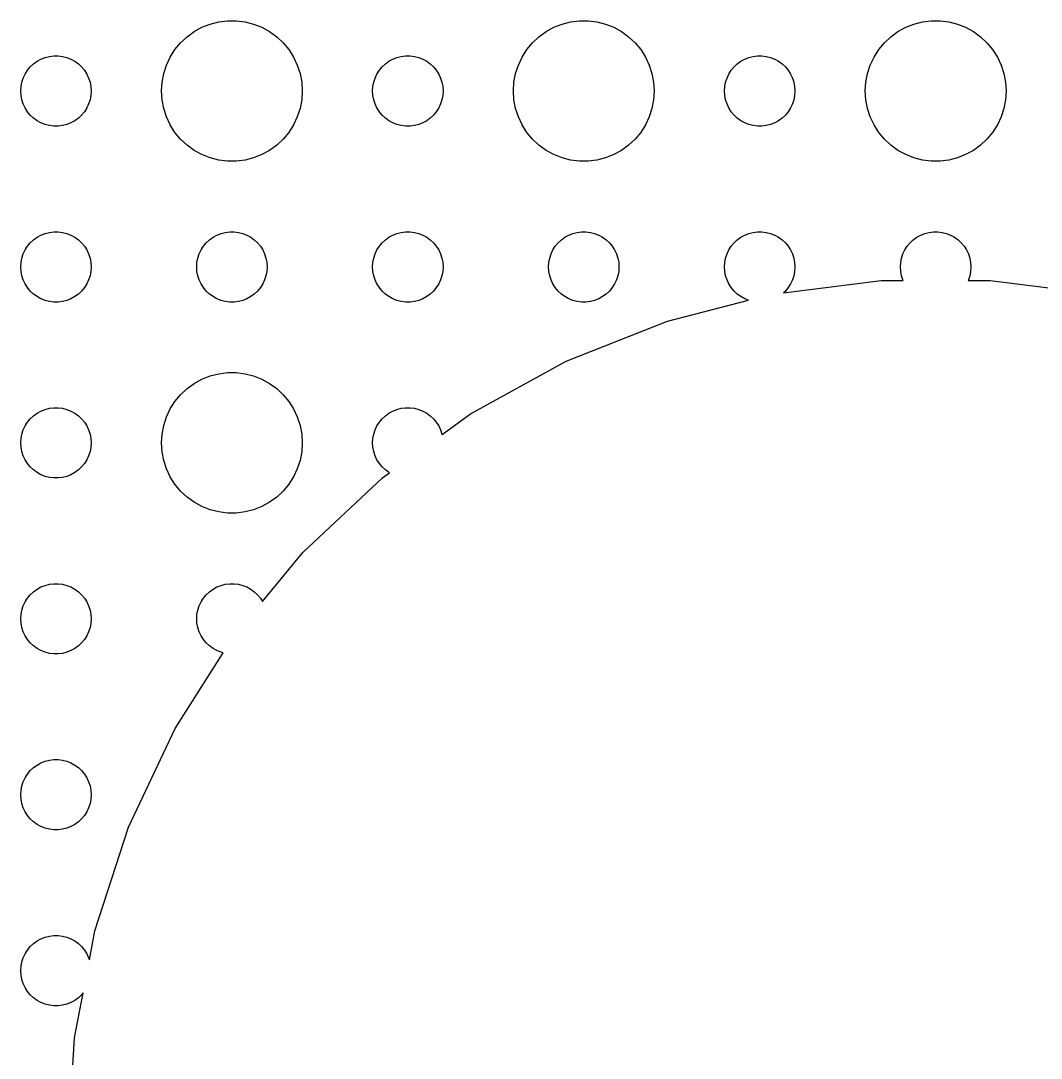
# Model space of a CAD drawing. Header units: metres. Extents: x -142 to 142, y -142 to 142.
# Drawn here: x -39 to 4.5, y 3.77 to 47.99 of the extents above; entities that cross this region are included whole.
import ezdxf

# ---------------------------------------------------------------- set-up
doc = ezdxf.new("R2010")
doc.units = ezdxf.units.M

msp = doc.modelspace()

# ---------------------------------------------------------------- linework, layer by layer
for p, q in [((-31.2773, 47.7145), (-30.927, 47.8532)), ((-30.927, 47.8532), (-30.5621, 47.9469)), ((-30.5621, 47.9469), (-30.1884, 47.9941)), ((-30.1884, 47.9941), (-29.8116, 47.9941)), ((-29.8116, 47.9941), (-29.4379, 47.9469)), ((-29.4379, 47.9469), (-29.0729, 47.8532)), ((-29.0729, 47.8532), (-28.7227, 47.7145)), ((-16.2773, 47.7145), (-15.927, 47.8532)), ((-15.927, 47.8532), (-15.5621, 47.9469)), ((-15.5621, 47.9469), (-15.1884, 47.9941)), ((-15.1884, 47.9941), (-14.8116, 47.9941)), ((-14.8116, 47.9941), (-14.4379, 47.9469)), ((-14.4379, 47.9469), (-14.0729, 47.8532)), ((-14.0729, 47.8532), (-13.7227, 47.7145)), ((-1.27733, 47.7145), (-0.92705, 47.8532)), ((-0.92705, 47.8532), (-0.56213, 47.9469)), ((-0.56213, 47.9469), (-0.18837, 47.9941)), ((-0.18837, 47.9941), (0.18837, 47.9941)), ((0.18837, 47.9941), (0.56213, 47.9469)), ((0.56213, 47.9469), (0.92705, 47.8532)), ((0.92705, 47.8532), (1.27733, 47.7145)), ((-31.9123, 47.3115), (-31.6075, 47.533)), ((-31.6075, 47.533), (-31.2773, 47.7145)), ((-28.7227, 47.7145), (-28.3925, 47.533)), ((-28.3925, 47.533), (-28.0877, 47.3115)), ((-16.9123, 47.3115), (-16.6075, 47.533)), ((-16.6075, 47.533), (-16.2773, 47.7145)), ((-13.7227, 47.7145), (-13.3925, 47.533)), ((-13.3925, 47.533), (-13.0877, 47.3115)), ((-1.91226, 47.3115), (-1.60747, 47.533)), ((-1.60747, 47.533), (-1.27733, 47.7145)), ((1.27733, 47.7145), (1.60747, 47.533)), ((1.60747, 47.533), (1.91226, 47.3115)), ((-32.427, 46.7634), (-32.1869, 47.0536)), ((-32.1869, 47.0536), (-31.9123, 47.3115)), ((-28.0877, 47.3115), (-27.8131, 47.0536)), ((-27.8131, 47.0536), (-27.5729, 46.7634)), ((-17.427, 46.7634), (-17.1869, 47.0536)), ((-17.1869, 47.0536), (-16.9123, 47.3115)), ((-13.0877, 47.3115), (-12.8131, 47.0536)), ((-12.8131, 47.0536), (-12.5729, 46.7634)), ((-2.42705, 46.7634), (-2.1869, 47.0536)), ((-2.1869, 47.0536), (-1.91226, 47.3115)), ((1.91226, 47.3115), (2.1869, 47.0536)), ((2.1869, 47.0536), (2.42705, 46.7634)), ((-37.9635, 46.4266), (-37.7811, 46.4734)), ((-37.7811, 46.4734), (-37.5942, 46.497)), ((-37.5942, 46.497), (-37.4058, 46.497)), ((-37.4058, 46.497), (-37.2189, 46.4734)), ((-37.2189, 46.4734), (-37.0365, 46.4266)), ((-32.7893, 46.1044), (-32.6289, 46.4453)), ((-32.6289, 46.4453), (-32.427, 46.7634)), ((-27.5729, 46.7634), (-27.3711, 46.4453)), ((-27.3711, 46.4453), (-27.2107, 46.1044)), ((-22.9635, 46.4266), (-22.7811, 46.4734)), ((-22.7811, 46.4734), (-22.5942, 46.497)), ((-22.5942, 46.497), (-22.4058, 46.497)), ((-22.4058, 46.497), (-22.2189, 46.4734)), ((-22.2189, 46.4734), (-22.0365, 46.4266)), ((-17.7893, 46.1044), (-17.6289, 46.4453)), ((-17.6289, 46.4453), (-17.427, 46.7634)), ((-12.5729, 46.7634), (-12.3711, 46.4453)), ((-12.3711, 46.4453), (-12.2107, 46.1044)), ((-7.96352, 46.4266), (-7.78107, 46.4734)), ((-7.78107, 46.4734), (-7.59418, 46.497)), ((-7.59418, 46.497), (-7.40581, 46.497)), ((-7.40581, 46.497), (-7.21892, 46.4734)), ((-7.21892, 46.4734), (-7.03647, 46.4266)), ((-2.78932, 46.1044), (-2.62891, 46.4453)), ((-2.62891, 46.4453), (-2.42705, 46.7634)), ((2.42705, 46.7634), (2.62891, 46.4453)), ((2.62891, 46.4453), (2.78932, 46.1044)), ((-38.7135, 45.8817), (-38.5934, 46.0268)), ((-38.5934, 46.0268), (-38.4561, 46.1558)), ((-38.4561, 46.1558), (-38.3037, 46.2665)), ((-38.3037, 46.2665), (-38.1387, 46.3572)), ((-38.1387, 46.3572), (-37.9635, 46.4266)), ((-37.0365, 46.4266), (-36.8613, 46.3572)), ((-36.8613, 46.3572), (-36.6963, 46.2665)), ((-36.6963, 46.2665), (-36.5439, 46.1558)), ((-36.5439, 46.1558), (-36.4065, 46.0268)), ((-36.4065, 46.0268), (-36.2865, 45.8817)), ((-32.9057, 45.7461), (-32.7893, 46.1044)), ((-27.2107, 46.1044), (-27.0942, 45.7461)), ((-23.7135, 45.8817), (-23.5934, 46.0268)), ((-23.5934, 46.0268), (-23.4561, 46.1558)), ((-23.4561, 46.1558), (-23.3037, 46.2665)), ((-23.3037, 46.2665), (-23.1387, 46.3572)), ((-23.1387, 46.3572), (-22.9635, 46.4266)), ((-22.0365, 46.4266), (-21.8613, 46.3572)), ((-21.8613, 46.3572), (-21.6963, 46.2665)), ((-21.6963, 46.2665), (-21.5439, 46.1558)), ((-21.5439, 46.1558), (-21.4065, 46.0268)), ((-21.4065, 46.0268), (-21.2865, 45.8817)), ((-17.9057, 45.7461), (-17.7893, 46.1044)), ((-12.2107, 46.1044), (-12.0942, 45.7461)), ((-8.71352, 45.8817), (-8.59344, 46.0268)), ((-8.59344, 46.0268), (-8.45613, 46.1558)), ((-8.45613, 46.1558), (-8.30373, 46.2665)), ((-8.30373, 46.2665), (-8.13866, 46.3572)), ((-8.13866, 46.3572), (-7.96352, 46.4266)), ((-7.03647, 46.4266), (-6.86133, 46.3572)), ((-6.86133, 46.3572), (-6.69626, 46.2665)), ((-6.69626, 46.2665), (-6.54385, 46.1558)), ((-6.54385, 46.1558), (-6.40654, 46.0268)), ((-6.40654, 46.0268), (-6.28647, 45.8817)), ((-2.90575, 45.7461), (-2.78932, 46.1044)), ((2.78932, 46.1044), (2.90575, 45.7461)), ((-38.8947, 45.5522), (-38.8145, 45.7226)), ((-38.8145, 45.7226), (-38.7135, 45.8817)), ((-36.2865, 45.8817), (-36.1855, 45.7226)), ((-36.1855, 45.7226), (-36.1053, 45.5522)), ((-32.9763, 45.376), (-32.9057, 45.7461)), ((-27.0942, 45.7461), (-27.0237, 45.376)), ((-23.8947, 45.5522), (-23.8145, 45.7226)), ((-23.8145, 45.7226), (-23.7135, 45.8817)), ((-21.2865, 45.8817), (-21.1855, 45.7226)), ((-21.1855, 45.7226), (-21.1053, 45.5522)), ((-17.9763, 45.376), (-17.9057, 45.7461)), ((-12.0942, 45.7461), (-12.0237, 45.376)), ((-8.89465, 45.5522), (-8.81445, 45.7226)), ((-8.81445, 45.7226), (-8.71352, 45.8817)), ((-6.28647, 45.8817), (-6.18553, 45.7226)), ((-6.18553, 45.7226), (-6.10533, 45.5522)), ((-2.97633, 45.376), (-2.90575, 45.7461)), ((2.90575, 45.7461), (2.97633, 45.376)), ((-39, 45), (-38.9882, 45.188)), ((-38.9882, 45.188), (-38.9529, 45.373)), ((-38.9529, 45.373), (-38.8947, 45.5522)), ((-36.1053, 45.5522), (-36.0471, 45.373)), ((-36.0471, 45.373), (-36.0118, 45.188)), ((-36.0118, 45.188), (-36, 45)), ((-33, 45), (-32.9763, 45.376)), ((-27.0237, 45.376), (-27, 45)), ((-24, 45), (-23.9882, 45.188)), ((-23.9882, 45.188), (-23.9529, 45.373)), ((-23.9529, 45.373), (-23.8947, 45.5522)), ((-21.1053, 45.5522), (-21.0471, 45.373)), ((-21.0471, 45.373), (-21.0118, 45.188)), ((-21.0118, 45.188), (-21, 45)), ((-18, 45), (-17.9763, 45.376)), ((-12.0237, 45.376), (-12, 45)), ((-9, 45), (-8.98816, 45.188)), ((-8.98816, 45.188), (-8.95287, 45.373)), ((-8.95287, 45.373), (-8.89465, 45.5522)), ((-6.10533, 45.5522), (-6.04712, 45.373)), ((-6.04712, 45.373), (-6.01183, 45.188)), ((-6.01183, 45.188), (-6, 45)), ((-3, 45), (-2.97633, 45.376)), ((2.97633, 45.376), (3, 45)), ((-38.9882, 44.812), (-39, 45)), ((-38.9529, 44.627), (-38.9882, 44.812)), ((-36.0118, 44.812), (-36.0471, 44.627)), ((-36, 45), (-36.0118, 44.812)), ((-32.9763, 44.624), (-33, 45)), ((-27, 45), (-27.0237, 44.624)), ((-23.9882, 44.812), (-24, 45)), ((-23.9529, 44.627), (-23.9882, 44.812)), ((-21.0118, 44.812), (-21.0471, 44.627)), ((-21, 45), (-21.0118, 44.812)), ((-17.9763, 44.624), (-18, 45)), ((-12, 45), (-12.0237, 44.624)), ((-8.98816, 44.812), (-9, 45)), ((-8.95287, 44.627), (-8.98816, 44.812)), ((-6.01183, 44.812), (-6.04712, 44.627)), ((-6, 45), (-6.01183, 44.812)), ((-2.97633, 44.624), (-3, 45)), ((3, 45), (2.97633, 44.624)), ((-38.8947, 44.4478), (-38.9529, 44.627)), ((-38.8145, 44.2774), (-38.8947, 44.4478)), ((-38.7135, 44.1183), (-38.8145, 44.2774)), ((-36.1855, 44.2774), (-36.2865, 44.1183)), ((-36.1053, 44.4478), (-36.1855, 44.2774)), ((-36.0471, 44.627), (-36.1053, 44.4478)), ((-32.9057, 44.2539), (-32.9763, 44.624)), ((-32.7893, 43.8956), (-32.9057, 44.2539)), ((-27.0942, 44.2539), (-27.2107, 43.8956)), ((-27.0237, 44.624), (-27.0942, 44.2539)), ((-23.8947, 44.4478), (-23.9529, 44.627)), ((-23.8145, 44.2774), (-23.8947, 44.4478)), ((-23.7135, 44.1183), (-23.8145, 44.2774)), ((-21.1855, 44.2774), (-21.2865, 44.1183)), ((-21.1053, 44.4478), (-21.1855, 44.2774)), ((-21.0471, 44.627), (-21.1053, 44.4478)), ((-17.9057, 44.2539), (-17.9763, 44.624)), ((-17.7893, 43.8956), (-17.9057, 44.2539)), ((-12.0942, 44.2539), (-12.2107, 43.8956)), ((-12.0237, 44.624), (-12.0942, 44.2539)), ((-8.89465, 44.4478), (-8.95287, 44.627)), ((-8.81445, 44.2774), (-8.89465, 44.4478)), ((-8.71352, 44.1183), (-8.81445, 44.2774)), ((-6.18553, 44.2774), (-6.28647, 44.1183)), ((-6.10533, 44.4478), (-6.18553, 44.2774)), ((-6.04712, 44.627), (-6.10533, 44.4478)), ((-2.90575, 44.2539), (-2.97633, 44.624)), ((-2.78932, 43.8956), (-2.90575, 44.2539)), ((2.90575, 44.2539), (2.78932, 43.8956)), ((2.97633, 44.624), (2.90575, 44.2539)), ((-38.5934, 43.9732), (-38.7135, 44.1183)), ((-38.4561, 43.8442), (-38.5934, 43.9732)), ((-38.3037, 43.7335), (-38.4561, 43.8442)), ((-36.5439, 43.8442), (-36.6963, 43.7335)), ((-36.4065, 43.9732), (-36.5439, 43.8442)), ((-36.2865, 44.1183), (-36.4065, 43.9732)), ((-32.6289, 43.5547), (-32.7893, 43.8956)), ((-27.2107, 43.8956), (-27.3711, 43.5547)), ((-23.5934, 43.9732), (-23.7135, 44.1183)), ((-23.4561, 43.8442), (-23.5934, 43.9732)), ((-23.3037, 43.7335), (-23.4561, 43.8442)), ((-21.5439, 43.8442), (-21.6963, 43.7335)), ((-21.4065, 43.9732), (-21.5439, 43.8442)), ((-21.2865, 44.1183), (-21.4065, 43.9732)), ((-17.6289, 43.5547), (-17.7893, 43.8956)), ((-12.2107, 43.8956), (-12.3711, 43.5547)), ((-8.59344, 43.9732), (-8.71352, 44.1183)), ((-8.45613, 43.8442), (-8.59344, 43.9732)), ((-8.30373, 43.7335), (-8.45613, 43.8442)), ((-6.54385, 43.8442), (-6.69626, 43.7335)), ((-6.40654, 43.9732), (-6.54385, 43.8442)), ((-6.28647, 44.1183), (-6.40654, 43.9732)), ((-2.62891, 43.5547), (-2.78932, 43.8956)), ((2.78932, 43.8956), (2.62891, 43.5547)), ((-38.1387, 43.6428), (-38.3037, 43.7335)), ((-37.9635, 43.5734), (-38.1387, 43.6428)), ((-37.7811, 43.5266), (-37.9635, 43.5734)), ((-37.5942, 43.503), (-37.7811, 43.5266)), ((-37.4058, 43.503), (-37.5942, 43.503)), ((-37.2189, 43.5266), (-37.4058, 43.503)), ((-37.0365, 43.5734), (-37.2189, 43.5266)), ((-36.8613, 43.6428), (-37.0365, 43.5734)), ((-36.6963, 43.7335), (-36.8613, 43.6428)), ((-32.427, 43.2366), (-32.6289, 43.5547)), ((-27.3711, 43.5547), (-27.5729, 43.2366)), ((-23.1387, 43.6428), (-23.3037, 43.7335)), ((-22.9635, 43.5734), (-23.1387, 43.6428)), ((-22.7811, 43.5266), (-22.9635, 43.5734)), ((-22.5942, 43.503), (-22.7811, 43.5266)), ((-22.4058, 43.503), (-22.5942, 43.503)), ((-22.2189, 43.5266), (-22.4058, 43.503)), ((-22.0365, 43.5734), (-22.2189, 43.5266)), ((-21.8613, 43.6428), (-22.0365, 43.5734)), ((-21.6963, 43.7335), (-21.8613, 43.6428)), ((-17.427, 43.2366), (-17.6289, 43.5547)), ((-12.3711, 43.5547), (-12.5729, 43.2366)), ((-8.13866, 43.6428), (-8.30373, 43.7335)), ((-7.96352, 43.5734), (-8.13866, 43.6428)), ((-7.78107, 43.5266), (-7.96352, 43.5734)), ((-7.59418, 43.503), (-7.78107, 43.5266)), ((-7.40581, 43.503), (-7.59418, 43.503)), ((-7.21892, 43.5266), (-7.40581, 43.503)), ((-7.03647, 43.5734), (-7.21892, 43.5266)), ((-6.86133, 43.6428), (-7.03647, 43.5734)), ((-6.69626, 43.7335), (-6.86133, 43.6428)), ((-2.42705, 43.2366), (-2.62891, 43.5547)), ((2.62891, 43.5547), (2.42705, 43.2366)), ((-32.1869, 42.9464), (-32.427, 43.2366)), ((-31.9123, 42.6885), (-32.1869, 42.9464)), ((-27.8131, 42.9464), (-28.0877, 42.6885)), ((-27.5729, 43.2366), (-27.8131, 42.9464)), ((-17.1869, 42.9464), (-17.427, 43.2366)), ((-16.9123, 42.6885), (-17.1869, 42.9464)), ((-12.8131, 42.9464), (-13.0877, 42.6885)), ((-12.5729, 43.2366), (-12.8131, 42.9464)), ((-2.1869, 42.9464), (-2.42705, 43.2366)), ((-1.91226, 42.6885), (-2.1869, 42.9464)), ((2.1869, 42.9464), (1.91226, 42.6885)), ((2.42705, 43.2366), (2.1869, 42.9464)), ((-31.6075, 42.467), (-31.9123, 42.6885)), ((-31.2773, 42.2855), (-31.6075, 42.467)), ((-28.3925, 42.467), (-28.7227, 42.2855)), ((-28.0877, 42.6885), (-28.3925, 42.467)), ((-16.6075, 42.467), (-16.9123, 42.6885)), ((-16.2773, 42.2855), (-16.6075, 42.467)), ((-13.3925, 42.467), (-13.7227, 42.2855)), ((-13.0877, 42.6885), (-13.3925, 42.467)), ((-1.60747, 42.467), (-1.91226, 42.6885)), ((-1.27733, 42.2855), (-1.60747, 42.467)), ((1.60747, 42.467), (1.27733, 42.2855)), ((1.91226, 42.6885), (1.60747, 42.467)), ((-30.927, 42.1468), (-31.2773, 42.2855)), ((-30.5621, 42.0531), (-30.927, 42.1468)), ((-30.1884, 42.0059), (-30.5621, 42.0531)), ((-29.4379, 42.0531), (-29.8116, 42.0059)), ((-29.0729, 42.1468), (-29.4379, 42.0531)), ((-28.7227, 42.2855), (-29.0729, 42.1468)), ((-15.927, 42.1468), (-16.2773, 42.2855)), ((-15.5621, 42.0531), (-15.927, 42.1468)), ((-15.1884, 42.0059), (-15.5621, 42.0531)), ((-14.4379, 42.0531), (-14.8116, 42.0059)), ((-14.0729, 42.1468), (-14.4379, 42.0531)), ((-13.7227, 42.2855), (-14.0729, 42.1468)), ((-0.92705, 42.1468), (-1.27733, 42.2855)), ((-0.56213, 42.0531), (-0.92705, 42.1468)), ((-0.18837, 42.0059), (-0.56213, 42.0531)), ((0.56213, 42.0531), (0.18837, 42.0059)), ((0.92705, 42.1468), (0.56213, 42.0531)), ((1.27733, 42.2855), (0.92705, 42.1468)), ((-29.8116, 42.0059), (-30.1884, 42.0059)), ((-14.8116, 42.0059), (-15.1884, 42.0059)), ((0.18837, 42.0059), (-0.18837, 42.0059)), ((-38.1387, 38.8572), (-37.9635, 38.9266)), ((-37.9635, 38.9266), (-37.7811, 38.9734)), ((-37.7811, 38.9734), (-37.5942, 38.997)), ((-37.5942, 38.997), (-37.4058, 38.997)), ((-37.4058, 38.997), (-37.2189, 38.9734)), ((-37.2189, 38.9734), (-37.0365, 38.9266)), ((-37.0365, 38.9266), (-36.8613, 38.8572)), ((-30.6387, 38.8572), (-30.4635, 38.9266)), ((-30.4635, 38.9266), (-30.2811, 38.9734)), ((-30.2811, 38.9734), (-30.0942, 38.997)), ((-30.0942, 38.997), (-29.9058, 38.997)), ((-29.9058, 38.997), (-29.7189, 38.9734)), ((-29.7189, 38.9734), (-29.5365, 38.9266)), ((-29.5365, 38.9266), (-29.3613, 38.8572)), ((-23.1387, 38.8572), (-22.9635, 38.9266)), ((-22.9635, 38.9266), (-22.7811, 38.9734)), ((-22.7811, 38.9734), (-22.5942, 38.997)), ((-22.5942, 38.997), (-22.4058, 38.997)), ((-22.4058, 38.997), (-22.2189, 38.9734)), ((-22.2189, 38.9734), (-22.0365, 38.9266)), ((-22.0365, 38.9266), (-21.8613, 38.8572)), ((-15.6387, 38.8572), (-15.4635, 38.9266)), ((-15.4635, 38.9266), (-15.2811, 38.9734)), ((-15.2811, 38.9734), (-15.0942, 38.997)), ((-15.0942, 38.997), (-14.9058, 38.997)), ((-14.9058, 38.997), (-14.7189, 38.9734)), ((-14.7189, 38.9734), (-14.5365, 38.9266)), ((-14.5365, 38.9266), (-14.3613, 38.8572)), ((-8.13866, 38.8572), (-7.96352, 38.9266)), ((-7.96352, 38.9266), (-7.78107, 38.9734)), ((-7.78107, 38.9734), (-7.59418, 38.997)), ((-7.59418, 38.997), (-7.40581, 38.997)), ((-7.40581, 38.997), (-7.21892, 38.9734)), ((-7.21892, 38.9734), (-7.03647, 38.9266)), ((-7.03647, 38.9266), (-6.86133, 38.8572)), ((-0.63866, 38.8572), (-0.46352, 38.9266)), ((-0.46352, 38.9266), (-0.28107, 38.9734)), ((-0.28107, 38.9734), (-0.09418, 38.997)), ((-0.09418, 38.997), (0.09418, 38.997)), ((0.09418, 38.997), (0.28107, 38.9734)), ((0.28107, 38.9734), (0.46352, 38.9266)), ((0.46352, 38.9266), (0.63866, 38.8572)), ((-38.7135, 38.3817), (-38.5934, 38.5268)), ((-38.5934, 38.5268), (-38.4561, 38.6558)), ((-38.4561, 38.6558), (-38.3037, 38.7665)), ((-38.3037, 38.7665), (-38.1387, 38.8572)), ((-36.8613, 38.8572), (-36.6963, 38.7665)), ((-36.6963, 38.7665), (-36.5439, 38.6558)), ((-36.5439, 38.6558), (-36.4065, 38.5268)), ((-36.4065, 38.5268), (-36.2865, 38.3817)), ((-31.2135, 38.3817), (-31.0934, 38.5268)), ((-31.0934, 38.5268), (-30.9561, 38.6558)), ((-30.9561, 38.6558), (-30.8037, 38.7665)), ((-30.8037, 38.7665), (-30.6387, 38.8572)), ((-29.3613, 38.8572), (-29.1963, 38.7665)), ((-29.1963, 38.7665), (-29.0439, 38.6558)), ((-29.0439, 38.6558), (-28.9065, 38.5268)), ((-28.9065, 38.5268), (-28.7865, 38.3817)), ((-23.7135, 38.3817), (-23.5934, 38.5268)), ((-23.5934, 38.5268), (-23.4561, 38.6558)), ((-23.4561, 38.6558), (-23.3037, 38.7665)), ((-23.3037, 38.7665), (-23.1387, 38.8572)), ((-21.8613, 38.8572), (-21.6963, 38.7665)), ((-21.6963, 38.7665), (-21.5439, 38.6558)), ((-21.5439, 38.6558), (-21.4065, 38.5268)), ((-21.4065, 38.5268), (-21.2865, 38.3817)), ((-16.2135, 38.3817), (-16.0934, 38.5268)), ((-16.0934, 38.5268), (-15.9561, 38.6558)), ((-15.9561, 38.6558), (-15.8037, 38.7665)), ((-15.8037, 38.7665), (-15.6387, 38.8572)), ((-14.3613, 38.8572), (-14.1963, 38.7665)), ((-14.1963, 38.7665), (-14.0439, 38.6558)), ((-14.0439, 38.6558), (-13.9065, 38.5268)), ((-13.9065, 38.5268), (-13.7865, 38.3817)), ((-8.71352, 38.3817), (-8.59344, 38.5268)), ((-8.59344, 38.5268), (-8.45613, 38.6558)), ((-8.45613, 38.6558), (-8.30373, 38.7665)), ((-8.30373, 38.7665), (-8.13866, 38.8572)), ((-6.86133, 38.8572), (-6.69626, 38.7665)), ((-6.69626, 38.7665), (-6.54385, 38.6558)), ((-6.54385, 38.6558), (-6.40654, 38.5268)), ((-6.40654, 38.5268), (-6.28647, 38.3817)), ((-1.21352, 38.3817), (-1.09344, 38.5268)), ((-1.09344, 38.5268), (-0.95613, 38.6558)), ((-0.95613, 38.6558), (-0.80373, 38.7665)), ((-0.80373, 38.7665), (-0.63866, 38.8572)), ((0.63866, 38.8572), (0.80373, 38.7665)), ((0.80373, 38.7665), (0.95613, 38.6558)), ((0.95613, 38.6558), (1.09344, 38.5268)), ((1.09344, 38.5268), (1.21352, 38.3817)), ((-38.9529, 37.873), (-38.8947, 38.0522)), ((-38.8947, 38.0522), (-38.8145, 38.2226)), ((-38.8145, 38.2226), (-38.7135, 38.3817)), ((-36.2865, 38.3817), (-36.1855, 38.2226)), ((-36.1855, 38.2226), (-36.1053, 38.0522)), ((-36.1053, 38.0522), (-36.0471, 37.873)), ((-31.4529, 37.873), (-31.3947, 38.0522)), ((-31.3947, 38.0522), (-31.3145, 38.2226)), ((-31.3145, 38.2226), (-31.2135, 38.3817)), ((-28.7865, 38.3817), (-28.6855, 38.2226)), ((-28.6855, 38.2226), (-28.6053, 38.0522)), ((-28.6053, 38.0522), (-28.5471, 37.873)), ((-23.9529, 37.873), (-23.8947, 38.0522)), ((-23.8947, 38.0522), (-23.8145, 38.2226)), ((-23.8145, 38.2226), (-23.7135, 38.3817)), ((-21.2865, 38.3817), (-21.1855, 38.2226)), ((-21.1855, 38.2226), (-21.1053, 38.0522)), ((-21.1053, 38.0522), (-21.0471, 37.873)), ((-16.4529, 37.873), (-16.3947, 38.0522)), ((-16.3947, 38.0522), (-16.3145, 38.2226)), ((-16.3145, 38.2226), (-16.2135, 38.3817)), ((-13.7865, 38.3817), (-13.6855, 38.2226)), ((-13.6855, 38.2226), (-13.6053, 38.0522)), ((-13.6053, 38.0522), (-13.5471, 37.873)), ((-8.95287, 37.873), (-8.89465, 38.0522)), ((-8.89465, 38.0522), (-8.81445, 38.2226)), ((-8.81445, 38.2226), (-8.71352, 38.3817)), ((-6.28647, 38.3817), (-6.18553, 38.2226)), ((-6.18553, 38.2226), (-6.10533, 38.0522)), ((-6.10533, 38.0522), (-6.04712, 37.873)), ((-1.45287, 37.873), (-1.39465, 38.0522)), ((-1.39465, 38.0522), (-1.31445, 38.2226)), ((-1.31445, 38.2226), (-1.21352, 38.3817)), ((1.21352, 38.3817), (1.31445, 38.2226)), ((1.31445, 38.2226), (1.39465, 38.0522)), ((1.39465, 38.0522), (1.45287, 37.873)), ((-39, 37.5), (-38.9882, 37.688)), ((-38.9882, 37.688), (-38.9529, 37.873)), ((-36.0471, 37.873), (-36.0118, 37.688)), ((-36.0118, 37.688), (-36, 37.5)), ((-31.5, 37.5), (-31.4882, 37.688)), ((-31.4882, 37.688), (-31.4529, 37.873)), ((-28.5471, 37.873), (-28.5118, 37.688)), ((-28.5118, 37.688), (-28.5, 37.5)), ((-24, 37.5), (-23.9882, 37.688)), ((-23.9882, 37.688), (-23.9529, 37.873)), ((-21.0471, 37.873), (-21.0118, 37.688)), ((-21.0118, 37.688), (-21, 37.5)), ((-16.5, 37.5), (-16.4882, 37.688)), ((-16.4882, 37.688), (-16.4529, 37.873)), ((-13.5471, 37.873), (-13.5118, 37.688)), ((-13.5118, 37.688), (-13.5, 37.5)), ((-9, 37.5), (-8.98816, 37.688)), ((-8.98816, 37.688), (-8.95287, 37.873)), ((-6.04712, 37.873), (-6.01183, 37.688)), ((-6.01183, 37.688), (-6, 37.5)), ((-1.5, 37.5), (-1.48816, 37.688)), ((-1.48816, 37.688), (-1.45287, 37.873)), ((1.45287, 37.873), (1.48816, 37.688)), ((1.48816, 37.688), (1.5, 37.5)), ((-38.9882, 37.312), (-39, 37.5)), ((-38.9529, 37.127), (-38.9882, 37.312)), ((-36.0118, 37.312), (-36.0471, 37.127)), ((-36, 37.5), (-36.0118, 37.312)), ((-31.4882, 37.312), (-31.5, 37.5)), ((-31.4529, 37.127), (-31.4882, 37.312)), ((-28.5118, 37.312), (-28.5471, 37.127)), ((-28.5, 37.5), (-28.5118, 37.312)), ((-23.9882, 37.312), (-24, 37.5)), ((-23.9529, 37.127), (-23.9882, 37.312)), ((-21.0118, 37.312), (-21.0471, 37.127)), ((-21, 37.5), (-21.0118, 37.312)), ((-16.4882, 37.312), (-16.5, 37.5)), ((-16.4529, 37.127), (-16.4882, 37.312)), ((-13.5118, 37.312), (-13.5471, 37.127)), ((-13.5, 37.5), (-13.5118, 37.312)), ((-8.98816, 37.312), (-9, 37.5)), ((-8.95287, 37.127), (-8.98816, 37.312)), ((-6.01183, 37.312), (-6.04712, 37.127)), ((-6, 37.5), (-6.01183, 37.312)), ((-1.48816, 37.312), (-1.5, 37.5)), ((-1.45287, 37.127), (-1.48816, 37.312)), ((1.48816, 37.312), (1.45287, 37.127)), ((1.5, 37.5), (1.48816, 37.312)), ((-38.8947, 36.9478), (-38.9529, 37.127)), ((-38.8145, 36.7774), (-38.8947, 36.9478)), ((-38.7135, 36.6183), (-38.8145, 36.7774)), ((-36.1855, 36.7774), (-36.2865, 36.6183)), ((-36.1053, 36.9478), (-36.1855, 36.7774)), ((-36.0471, 37.127), (-36.1053, 36.9478)), ((-31.3947, 36.9478), (-31.4529, 37.127)), ((-31.3145, 36.7774), (-31.3947, 36.9478)), ((-31.2135, 36.6183), (-31.3145, 36.7774)), ((-28.6855, 36.7774), (-28.7865, 36.6183)), ((-28.6053, 36.9478), (-28.6855, 36.7774)), ((-28.5471, 37.127), (-28.6053, 36.9478)), ((-23.8947, 36.9478), (-23.9529, 37.127)), ((-23.8145, 36.7774), (-23.8947, 36.9478)), ((-23.7135, 36.6183), (-23.8145, 36.7774)), ((-21.1855, 36.7774), (-21.2865, 36.6183)), ((-21.1053, 36.9478), (-21.1855, 36.7774)), ((-21.0471, 37.127), (-21.1053, 36.9478)), ((-16.3947, 36.9478), (-16.4529, 37.127)), ((-16.3145, 36.7774), (-16.3947, 36.9478)), ((-16.2135, 36.6183), (-16.3145, 36.7774)), ((-13.6855, 36.7774), (-13.7865, 36.6183)), ((-13.6053, 36.9478), (-13.6855, 36.7774)), ((-13.5471, 37.127), (-13.6053, 36.9478)), ((-8.89465, 36.9478), (-8.95287, 37.127)), ((-8.81445, 36.7774), (-8.89465, 36.9478)), ((-8.71352, 36.6183), (-8.81445, 36.7774)), ((-6.48286, 36.4015), (-2.32324, 36.927)), ((-6.18553, 36.7774), (-6.28647, 36.6183)), ((-6.10533, 36.9478), (-6.18553, 36.7774)), ((-6.04712, 37.127), (-6.10533, 36.9478)), ((-2.32324, 36.927), (-1.38486, 36.927)), ((-1.39465, 36.9478), (-1.45287, 37.127)), ((-1.38486, 36.927), (-1.39465, 36.9478)), ((1.39465, 36.9478), (1.38486, 36.927)), ((1.38486, 36.927), (2.32324, 36.927)), ((1.45287, 37.127), (1.39465, 36.9478)), ((2.32324, 36.927), (6.48286, 36.4015)), ((-38.5934, 36.4732), (-38.7135, 36.6183)), ((-38.4561, 36.3442), (-38.5934, 36.4732)), ((-38.3037, 36.2335), (-38.4561, 36.3442)), ((-36.5439, 36.3442), (-36.6963, 36.2335)), ((-36.4065, 36.4732), (-36.5439, 36.3442)), ((-36.2865, 36.6183), (-36.4065, 36.4732)), ((-31.0934, 36.4732), (-31.2135, 36.6183)), ((-30.9561, 36.3442), (-31.0934, 36.4732)), ((-30.8037, 36.2335), (-30.9561, 36.3442)), ((-29.0439, 36.3442), (-29.1963, 36.2335)), ((-28.9065, 36.4732), (-29.0439, 36.3442)), ((-28.7865, 36.6183), (-28.9065, 36.4732)), ((-23.5934, 36.4732), (-23.7135, 36.6183)), ((-23.4561, 36.3442), (-23.5934, 36.4732)), ((-23.3037, 36.2335), (-23.4561, 36.3442)), ((-21.5439, 36.3442), (-21.6963, 36.2335)), ((-21.4065, 36.4732), (-21.5439, 36.3442)), ((-21.2865, 36.6183), (-21.4065, 36.4732)), ((-16.0934, 36.4732), (-16.2135, 36.6183)), ((-15.9561, 36.3442), (-16.0934, 36.4732)), ((-15.8037, 36.2335), (-15.9561, 36.3442)), ((-14.0439, 36.3442), (-14.1963, 36.2335)), ((-13.9065, 36.4732), (-14.0439, 36.3442)), ((-13.7865, 36.6183), (-13.9065, 36.4732)), ((-8.59344, 36.4732), (-8.71352, 36.6183)), ((-8.45613, 36.3442), (-8.59344, 36.4732)), ((-8.30373, 36.2335), (-8.45613, 36.3442)), ((-6.40654, 36.4732), (-6.48286, 36.4015)), ((-6.28647, 36.6183), (-6.40654, 36.4732)), ((-38.1387, 36.1428), (-38.3037, 36.2335)), ((-37.9635, 36.0734), (-38.1387, 36.1428)), ((-37.7811, 36.0266), (-37.9635, 36.0734)), ((-37.5942, 36.003), (-37.7811, 36.0266)), ((-37.4058, 36.003), (-37.5942, 36.003)), ((-37.2189, 36.0266), (-37.4058, 36.003)), ((-37.0365, 36.0734), (-37.2189, 36.0266)), ((-36.8613, 36.1428), (-37.0365, 36.0734)), ((-36.6963, 36.2335), (-36.8613, 36.1428)), ((-30.6387, 36.1428), (-30.8037, 36.2335)), ((-30.4635, 36.0734), (-30.6387, 36.1428)), ((-30.2811, 36.0266), (-30.4635, 36.0734)), ((-30.0942, 36.003), (-30.2811, 36.0266)), ((-29.9058, 36.003), (-30.0942, 36.003)), ((-29.7189, 36.0266), (-29.9058, 36.003)), ((-29.5365, 36.0734), (-29.7189, 36.0266)), ((-29.3613, 36.1428), (-29.5365, 36.0734)), ((-29.1963, 36.2335), (-29.3613, 36.1428)), ((-23.1387, 36.1428), (-23.3037, 36.2335)), ((-22.9635, 36.0734), (-23.1387, 36.1428)), ((-22.7811, 36.0266), (-22.9635, 36.0734)), ((-22.5942, 36.003), (-22.7811, 36.0266)), ((-22.4058, 36.003), (-22.5942, 36.003)), ((-22.2189, 36.0266), (-22.4058, 36.003)), ((-22.0365, 36.0734), (-22.2189, 36.0266)), ((-21.8613, 36.1428), (-22.0365, 36.0734)), ((-21.6963, 36.2335), (-21.8613, 36.1428)), ((-15.6387, 36.1428), (-15.8037, 36.2335)), ((-15.4635, 36.0734), (-15.6387, 36.1428)), ((-15.2811, 36.0266), (-15.4635, 36.0734)), ((-15.0942, 36.003), (-15.2811, 36.0266)), ((-14.9058, 36.003), (-15.0942, 36.003)), ((-14.7189, 36.0266), (-14.9058, 36.003)), ((-14.5365, 36.0734), (-14.7189, 36.0266)), ((-14.3613, 36.1428), (-14.5365, 36.0734)), ((-14.1963, 36.2335), (-14.3613, 36.1428)), ((-11.4336, 35.1891), (-7.97369, 36.0774)), ((-8.13866, 36.1428), (-8.30373, 36.2335)), ((-7.97369, 36.0774), (-8.13866, 36.1428)), ((-15.7538, 33.4786), (-11.4336, 35.1891)), ((-19.8256, 31.2401), (-15.7538, 33.4786)), ((-31.2773, 32.7145), (-30.927, 32.8532)), ((-30.927, 32.8532), (-30.5621, 32.9469)), ((-30.5621, 32.9469), (-30.1884, 32.9941)), ((-30.1884, 32.9941), (-29.8116, 32.9941)), ((-29.8116, 32.9941), (-29.4379, 32.9469)), ((-29.4379, 32.9469), (-29.0729, 32.8532)), ((-29.0729, 32.8532), (-28.7227, 32.7145)), ((-32.1869, 32.0536), (-31.9123, 32.3115)), ((-31.9123, 32.3115), (-31.6075, 32.533)), ((-31.6075, 32.533), (-31.2773, 32.7145)), ((-28.7227, 32.7145), (-28.3925, 32.533)), ((-28.3925, 32.533), (-28.0877, 32.3115)), ((-28.0877, 32.3115), (-27.8131, 32.0536)), ((-32.427, 31.7634), (-32.1869, 32.0536)), ((-27.8131, 32.0536), (-27.5729, 31.7634)), ((-38.1387, 31.3572), (-37.9635, 31.4266)), ((-37.9635, 31.4266), (-37.7811, 31.4734)), ((-37.7811, 31.4734), (-37.5942, 31.497)), ((-37.5942, 31.497), (-37.4058, 31.497)), ((-37.4058, 31.497), (-37.2189, 31.4734)), ((-37.2189, 31.4734), (-37.0365, 31.4266)), ((-37.0365, 31.4266), (-36.8613, 31.3572)), ((-32.7893, 31.1044), (-32.6289, 31.4453)), ((-32.6289, 31.4453), (-32.427, 31.7634)), ((-27.5729, 31.7634), (-27.3711, 31.4453)), ((-27.3711, 31.4453), (-27.2107, 31.1044)), ((-23.1387, 31.3572), (-22.9635, 31.4266)), ((-22.9635, 31.4266), (-22.7811, 31.4734)), ((-22.7811, 31.4734), (-22.5942, 31.497)), ((-22.5942, 31.497), (-22.4058, 31.497)), ((-22.4058, 31.497), (-22.2189, 31.4734)), ((-22.2189, 31.4734), (-22.0365, 31.4266)), ((-22.0365, 31.4266), (-21.8613, 31.3572)), ((-38.7135, 30.8817), (-38.5934, 31.0268)), ((-38.5934, 31.0268), (-38.4561, 31.1558)), ((-38.4561, 31.1558), (-38.3037, 31.2665)), ((-38.3037, 31.2665), (-38.1387, 31.3572)), ((-36.8613, 31.3572), (-36.6963, 31.2665)), ((-36.6963, 31.2665), (-36.5439, 31.1558)), ((-36.5439, 31.1558), (-36.4065, 31.0268)), ((-36.4065, 31.0268), (-36.2865, 30.8817)), ((-32.9057, 30.7461), (-32.7893, 31.1044)), ((-27.2107, 31.1044), (-27.0942, 30.7461)), ((-23.7135, 30.8817), (-23.5934, 31.0268)), ((-23.5934, 31.0268), (-23.4561, 31.1558)), ((-23.4561, 31.1558), (-23.3037, 31.2665)), ((-23.3037, 31.2665), (-23.1387, 31.3572)), ((-21.8613, 31.3572), (-21.6963, 31.2665)), ((-21.6963, 31.2665), (-21.5439, 31.1558)), ((-21.5439, 31.1558), (-21.4065, 31.0268)), ((-21.4065, 31.0268), (-21.2865, 30.8817)), ((-21.0437, 30.3551), (-19.8256, 31.2401)), ((-38.9529, 30.373), (-38.8947, 30.5522)), ((-38.8947, 30.5522), (-38.8145, 30.7226)), ((-38.8145, 30.7226), (-38.7135, 30.8817)), ((-36.2865, 30.8817), (-36.1855, 30.7226)), ((-36.1855, 30.7226), (-36.1053, 30.5522)), ((-36.1053, 30.5522), (-36.0471, 30.373)), ((-32.9763, 30.376), (-32.9057, 30.7461)), ((-27.0942, 30.7461), (-27.0237, 30.376)), ((-23.9529, 30.373), (-23.8947, 30.5522)), ((-23.8947, 30.5522), (-23.8145, 30.7226)), ((-23.8145, 30.7226), (-23.7135, 30.8817)), ((-21.2865, 30.8817), (-21.1855, 30.7226)), ((-21.1855, 30.7226), (-21.1053, 30.5522)), ((-21.1053, 30.5522), (-21.0471, 30.373)), ((-39, 30), (-38.9882, 30.188)), ((-38.9882, 30.188), (-38.9529, 30.373)), ((-36.0471, 30.373), (-36.0118, 30.188)), ((-36.0118, 30.188), (-36, 30)), ((-33, 30), (-32.9763, 30.376)), ((-27.0237, 30.376), (-27, 30)), ((-24, 30), (-23.9882, 30.188)), ((-23.9882, 30.188), (-23.9529, 30.373)), ((-21.0471, 30.373), (-21.0437, 30.3551)), ((-38.9882, 29.812), (-39, 30)), ((-38.9529, 29.627), (-38.9882, 29.812)), ((-36.0118, 29.812), (-36.0471, 29.627)), ((-36, 30), (-36.0118, 29.812)), ((-32.9763, 29.624), (-33, 30)), ((-27, 30), (-27.0237, 29.624)), ((-23.9882, 29.812), (-24, 30)), ((-23.9529, 29.627), (-23.9882, 29.812)), ((-38.8947, 29.4478), (-38.9529, 29.627)), ((-38.8145, 29.2774), (-38.8947, 29.4478)), ((-38.7135, 29.1183), (-38.8145, 29.2774)), ((-36.1855, 29.2774), (-36.2865, 29.1183)), ((-36.1053, 29.4478), (-36.1855, 29.2774)), ((-36.0471, 29.627), (-36.1053, 29.4478)), ((-32.9057, 29.2539), (-32.9763, 29.624)), ((-32.7893, 28.8956), (-32.9057, 29.2539)), ((-27.0942, 29.2539), (-27.2107, 28.8956)), ((-27.0237, 29.624), (-27.0942, 29.2539)), ((-23.8947, 29.4478), (-23.9529, 29.627)), ((-23.8145, 29.2774), (-23.8947, 29.4478)), ((-23.7135, 29.1183), (-23.8145, 29.2774)), ((-38.5934, 28.9732), (-38.7135, 29.1183)), ((-38.4561, 28.8442), (-38.5934, 28.9732)), ((-38.3037, 28.7335), (-38.4561, 28.8442)), ((-36.5439, 28.8442), (-36.6963, 28.7335)), ((-36.4065, 28.9732), (-36.5439, 28.8442)), ((-36.2865, 29.1183), (-36.4065, 28.9732)), ((-32.6289, 28.5547), (-32.7893, 28.8956)), ((-27.2107, 28.8956), (-27.3711, 28.5547)), ((-23.5934, 28.9732), (-23.7135, 29.1183)), ((-23.4561, 28.8442), (-23.5934, 28.9732)), ((-23.3037, 28.7335), (-23.4561, 28.8442)), ((-38.1387, 28.6427), (-38.3037, 28.7335)), ((-37.9635, 28.5734), (-38.1387, 28.6427)), ((-37.7811, 28.5266), (-37.9635, 28.5734)), ((-37.5942, 28.503), (-37.7811, 28.5266)), ((-37.4058, 28.503), (-37.5942, 28.503)), ((-37.2189, 28.5266), (-37.4058, 28.503)), ((-37.0365, 28.5734), (-37.2189, 28.5266)), ((-36.8613, 28.6427), (-37.0365, 28.5734)), ((-36.6963, 28.7335), (-36.8613, 28.6427)), ((-32.427, 28.2366), (-32.6289, 28.5547)), ((-27.3711, 28.5547), (-27.5729, 28.2366)), ((-26.9718, 25.3282), (-23.5847, 28.509)), ((-23.5847, 28.509), (-23.2878, 28.7247)), ((-23.2878, 28.7247), (-23.3037, 28.7335)), ((-32.1869, 27.9464), (-32.427, 28.2366)), ((-31.9123, 27.6884), (-32.1869, 27.9464)), ((-27.8131, 27.9464), (-28.0877, 27.6884)), ((-27.5729, 28.2366), (-27.8131, 27.9464)), ((-31.6075, 27.467), (-31.9123, 27.6884)), ((-31.2773, 27.2855), (-31.6075, 27.467)), ((-28.3925, 27.467), (-28.7227, 27.2855)), ((-28.0877, 27.6884), (-28.3925, 27.467)), ((-30.927, 27.1468), (-31.2773, 27.2855)), ((-30.5621, 27.0531), (-30.927, 27.1468)), ((-30.1884, 27.0059), (-30.5621, 27.0531)), ((-29.8116, 27.0059), (-30.1884, 27.0059)), ((-29.4379, 27.0531), (-29.8116, 27.0059)), ((-29.0729, 27.1468), (-29.4379, 27.0531)), ((-28.7227, 27.2855), (-29.0729, 27.1468)), ((-28.6978, 23.2419), (-26.9718, 25.3282)), ((-38.1387, 23.8572), (-37.9635, 23.9266)), ((-37.9635, 23.9266), (-37.7811, 23.9734)), ((-37.7811, 23.9734), (-37.5942, 23.997)), ((-37.5942, 23.997), (-37.4058, 23.997)), ((-37.4058, 23.997), (-37.2189, 23.9734)), ((-37.2189, 23.9734), (-37.0365, 23.9266)), ((-37.0365, 23.9266), (-36.8613, 23.8572)), ((-30.6387, 23.8572), (-30.4635, 23.9266)), ((-30.4635, 23.9266), (-30.2811, 23.9734)), ((-30.2811, 23.9734), (-30.0942, 23.997)), ((-30.0942, 23.997), (-29.9058, 23.997)), ((-29.9058, 23.997), (-29.7189, 23.9734)), ((-29.7189, 23.9734), (-29.5365, 23.9266)), ((-29.5365, 23.9266), (-29.3613, 23.8572)), ((-38.7135, 23.3817), (-38.5934, 23.5268)), ((-38.5934, 23.5268), (-38.4561, 23.6558)), ((-38.4561, 23.6558), (-38.3037, 23.7665)), ((-38.3037, 23.7665), (-38.1387, 23.8572)), ((-36.8613, 23.8572), (-36.6963, 23.7665)), ((-36.6963, 23.7665), (-36.5439, 23.6558)), ((-36.5439, 23.6558), (-36.4065, 23.5268)), ((-36.4065, 23.5268), (-36.2865, 23.3817)), ((-31.2135, 23.3817), (-31.0934, 23.5268)), ((-31.0934, 23.5268), (-30.9561, 23.6558)), ((-30.9561, 23.6558), (-30.8037, 23.7665)), ((-30.8037, 23.7665), (-30.6387, 23.8572)), ((-29.3613, 23.8572), (-29.1963, 23.7665)), ((-29.1963, 23.7665), (-29.0439, 23.6558)), ((-29.0439, 23.6558), (-28.9065, 23.5268)), ((-28.9065, 23.5268), (-28.7865, 23.3817)), ((-38.9529, 22.873), (-38.8947, 23.0522)), ((-38.8947, 23.0522), (-38.8145, 23.2226)), ((-38.8145, 23.2226), (-38.7135, 23.3817)), ((-36.2865, 23.3817), (-36.1855, 23.2226)), ((-36.1855, 23.2226), (-36.1053, 23.0522)), ((-36.1053, 23.0522), (-36.0471, 22.873)), ((-31.4529, 22.873), (-31.3947, 23.0522)), ((-31.3947, 23.0522), (-31.3145, 23.2226)), ((-31.3145, 23.2226), (-31.2135, 23.3817)), ((-28.7865, 23.3817), (-28.6978, 23.2419)), ((-39, 22.5), (-38.9882, 22.688)), ((-38.9882, 22.688), (-38.9529, 22.873)), ((-36.0471, 22.873), (-36.0118, 22.688)), ((-36.0118, 22.688), (-36, 22.5)), ((-31.5, 22.5), (-31.4882, 22.688)), ((-31.4882, 22.688), (-31.4529, 22.873)), ((-38.9882, 22.312), (-39, 22.5)), ((-38.9529, 22.127), (-38.9882, 22.312)), ((-38.8947, 21.9478), (-38.9529, 22.127)), ((-36.0471, 22.127), (-36.1053, 21.9478)), ((-36.0118, 22.312), (-36.0471, 22.127)), ((-36, 22.5), (-36.0118, 22.312)), ((-31.4882, 22.312), (-31.5, 22.5)), ((-31.4529, 22.127), (-31.4882, 22.312)), ((-31.3947, 21.9478), (-31.4529, 22.127)), ((-38.8145, 21.7774), (-38.8947, 21.9478)), ((-38.7135, 21.6183), (-38.8145, 21.7774)), ((-36.1855, 21.7774), (-36.2865, 21.6183)), ((-36.1053, 21.9478), (-36.1855, 21.7774)), ((-31.3145, 21.7774), (-31.3947, 21.9478)), ((-31.2135, 21.6183), (-31.3145, 21.7774)), ((-38.5934, 21.4732), (-38.7135, 21.6183)), ((-38.4561, 21.3442), (-38.5934, 21.4732)), ((-38.3037, 21.2335), (-38.4561, 21.3442)), ((-38.1387, 21.1427), (-38.3037, 21.2335)), ((-36.6963, 21.2335), (-36.8613, 21.1427)), ((-36.5439, 21.3442), (-36.6963, 21.2335)), ((-36.4065, 21.4732), (-36.5439, 21.3442)), ((-36.2865, 21.6183), (-36.4065, 21.4732)), ((-31.0934, 21.4732), (-31.2135, 21.6183)), ((-30.9561, 21.3442), (-31.0934, 21.4732)), ((-30.8037, 21.2335), (-30.9561, 21.3442)), ((-30.6387, 21.1427), (-30.8037, 21.2335)), ((-37.9635, 21.0734), (-38.1387, 21.1427)), ((-37.7811, 21.0266), (-37.9635, 21.0734)), ((-37.5942, 21.003), (-37.7811, 21.0266)), ((-37.4058, 21.003), (-37.5942, 21.003)), ((-37.2189, 21.0266), (-37.4058, 21.003)), ((-37.0365, 21.0734), (-37.2189, 21.0266)), ((-36.8613, 21.1427), (-37.0365, 21.0734)), ((-32.4233, 17.8249), (-30.376, 21.0509)), ((-30.4635, 21.0734), (-30.6387, 21.1427)), ((-30.376, 21.0509), (-30.4635, 21.0734)), ((-34.4017, 13.6206), (-32.4233, 17.8249)), ((-38.1387, 16.3572), (-37.9635, 16.4266)), ((-37.9635, 16.4266), (-37.7811, 16.4734)), ((-37.7811, 16.4734), (-37.5942, 16.497)), ((-37.5942, 16.497), (-37.4058, 16.497)), ((-37.4058, 16.497), (-37.2189, 16.4734)), ((-37.2189, 16.4734), (-37.0365, 16.4266)), ((-37.0365, 16.4266), (-36.8613, 16.3572)), ((-38.7135, 15.8817), (-38.5934, 16.0268)), ((-38.5934, 16.0268), (-38.4561, 16.1558)), ((-38.4561, 16.1558), (-38.3037, 16.2665)), ((-38.3037, 16.2665), (-38.1387, 16.3572)), ((-36.8613, 16.3572), (-36.6963, 16.2665)), ((-36.6963, 16.2665), (-36.5439, 16.1558)), ((-36.5439, 16.1558), (-36.4065, 16.0268)), ((-36.4065, 16.0268), (-36.2865, 15.8817)), ((-38.9529, 15.373), (-38.8947, 15.5522)), ((-38.8947, 15.5522), (-38.8145, 15.7226)), ((-38.8145, 15.7226), (-38.7135, 15.8817)), ((-36.2865, 15.8817), (-36.1855, 15.7226)), ((-36.1855, 15.7226), (-36.1053, 15.5522)), ((-36.1053, 15.5522), (-36.0471, 15.373)), ((-39, 15), (-38.9882, 15.188)), ((-38.9882, 15.188), (-38.9529, 15.373)), ((-36.0471, 15.373), (-36.0118, 15.188)), ((-36.0118, 15.188), (-36, 15)), ((-38.9882, 14.812), (-39, 15)), ((-38.9529, 14.627), (-38.9882, 14.812)), ((-38.8947, 14.4478), (-38.9529, 14.627)), ((-36.0471, 14.627), (-36.1053, 14.4478)), ((-36.0118, 14.812), (-36.0471, 14.627)), ((-36, 15), (-36.0118, 14.812)), ((-38.8145, 14.2774), (-38.8947, 14.4478)), ((-38.7135, 14.1183), (-38.8145, 14.2774)), ((-36.1855, 14.2774), (-36.2865, 14.1183)), ((-36.1053, 14.4478), (-36.1855, 14.2774)), ((-38.5934, 13.9732), (-38.7135, 14.1183)), ((-38.4561, 13.8442), (-38.5934, 13.9732)), ((-38.3037, 13.7335), (-38.4561, 13.8442)), ((-38.1387, 13.6427), (-38.3037, 13.7335)), ((-36.6963, 13.7335), (-36.8613, 13.6427)), ((-36.5439, 13.8442), (-36.6963, 13.7335)), ((-36.4065, 13.9732), (-36.5439, 13.8442)), ((-36.2865, 14.1183), (-36.4065, 13.9732)), ((-37.9635, 13.5734), (-38.1387, 13.6427)), ((-37.7811, 13.5266), (-37.9635, 13.5734)), ((-37.5942, 13.5029), (-37.7811, 13.5266)), ((-37.4058, 13.5029), (-37.5942, 13.5029)), ((-37.2189, 13.5266), (-37.4058, 13.5029)), ((-37.0365, 13.5734), (-37.2189, 13.5266)), ((-36.8613, 13.6427), (-37.0365, 13.5734)), ((-35.8376, 9.20152), (-34.4017, 13.6206)), ((-38.3037, 8.76648), (-38.1387, 8.85724)), ((-38.1387, 8.85724), (-37.9635, 8.92657)), ((-37.9635, 8.92657), (-37.7811, 8.97342)), ((-37.7811, 8.97342), (-37.5942, 8.99704)), ((-37.5942, 8.99704), (-37.4058, 8.99704)), ((-37.4058, 8.99704), (-37.2189, 8.97342)), ((-37.2189, 8.97342), (-37.0365, 8.92657)), ((-37.0365, 8.92657), (-36.8613, 8.85724)), ((-36.8613, 8.85724), (-36.6963, 8.76648)), ((-36.0748, 7.95811), (-35.8376, 9.20152)), ((-38.7135, 8.38167), (-38.5934, 8.52681)), ((-38.5934, 8.52681), (-38.4561, 8.65576)), ((-38.4561, 8.65576), (-38.3037, 8.76648)), ((-36.6963, 8.76648), (-36.5439, 8.65576)), ((-36.5439, 8.65576), (-36.4065, 8.52681)), ((-36.4065, 8.52681), (-36.2865, 8.38167)), ((-38.9529, 7.87303), (-38.8947, 8.05219)), ((-38.8947, 8.05219), (-38.8145, 8.22263)), ((-38.8145, 8.22263), (-38.7135, 8.38167)), ((-36.2865, 8.38167), (-36.1855, 8.22263)), ((-36.1855, 8.22263), (-36.1053, 8.05219)), ((-36.1053, 8.05219), (-36.0748, 7.95811)), ((-39, 7.5), (-38.9882, 7.68799)), ((-38.9882, 7.68799), (-38.9529, 7.87303)), ((-38.9882, 7.312), (-39, 7.5)), ((-38.9529, 7.12695), (-38.9882, 7.312)), ((-38.8947, 6.9478), (-38.9529, 7.12695)), ((-38.8145, 6.77736), (-38.8947, 6.9478)), ((-38.7135, 6.61832), (-38.8145, 6.77736)), ((-38.5934, 6.47318), (-38.7135, 6.61832)), ((-38.4561, 6.34422), (-38.5934, 6.47318)), ((-38.3037, 6.23351), (-38.4561, 6.34422)), ((-38.1387, 6.14275), (-38.3037, 6.23351)), ((-36.6963, 6.23351), (-36.8613, 6.14275)), ((-36.7082, 4.63733), (-36.3435, 6.54938)), ((-36.5439, 6.34422), (-36.6963, 6.23351)), ((-36.4065, 6.47318), (-36.5439, 6.34422)), ((-36.3435, 6.54938), (-36.4065, 6.47318)), ((-37.9635, 6.07341), (-38.1387, 6.14275)), ((-37.7811, 6.02657), (-37.9635, 6.07341)), ((-37.5942, 6.00294), (-37.7811, 6.02657)), ((-37.4058, 6.00294), (-37.5942, 6.00294)), ((-37.2189, 6.02657), (-37.4058, 6.00294)), ((-37.0365, 6.07341), (-37.2189, 6.02657)), ((-36.8613, 6.14275), (-37.0365, 6.07341)), ((-36.9133, 1.37781), (-36.7082, 4.63733))]:
    msp.add_line(p, q)

doc.saveas('drawing.dxf')
